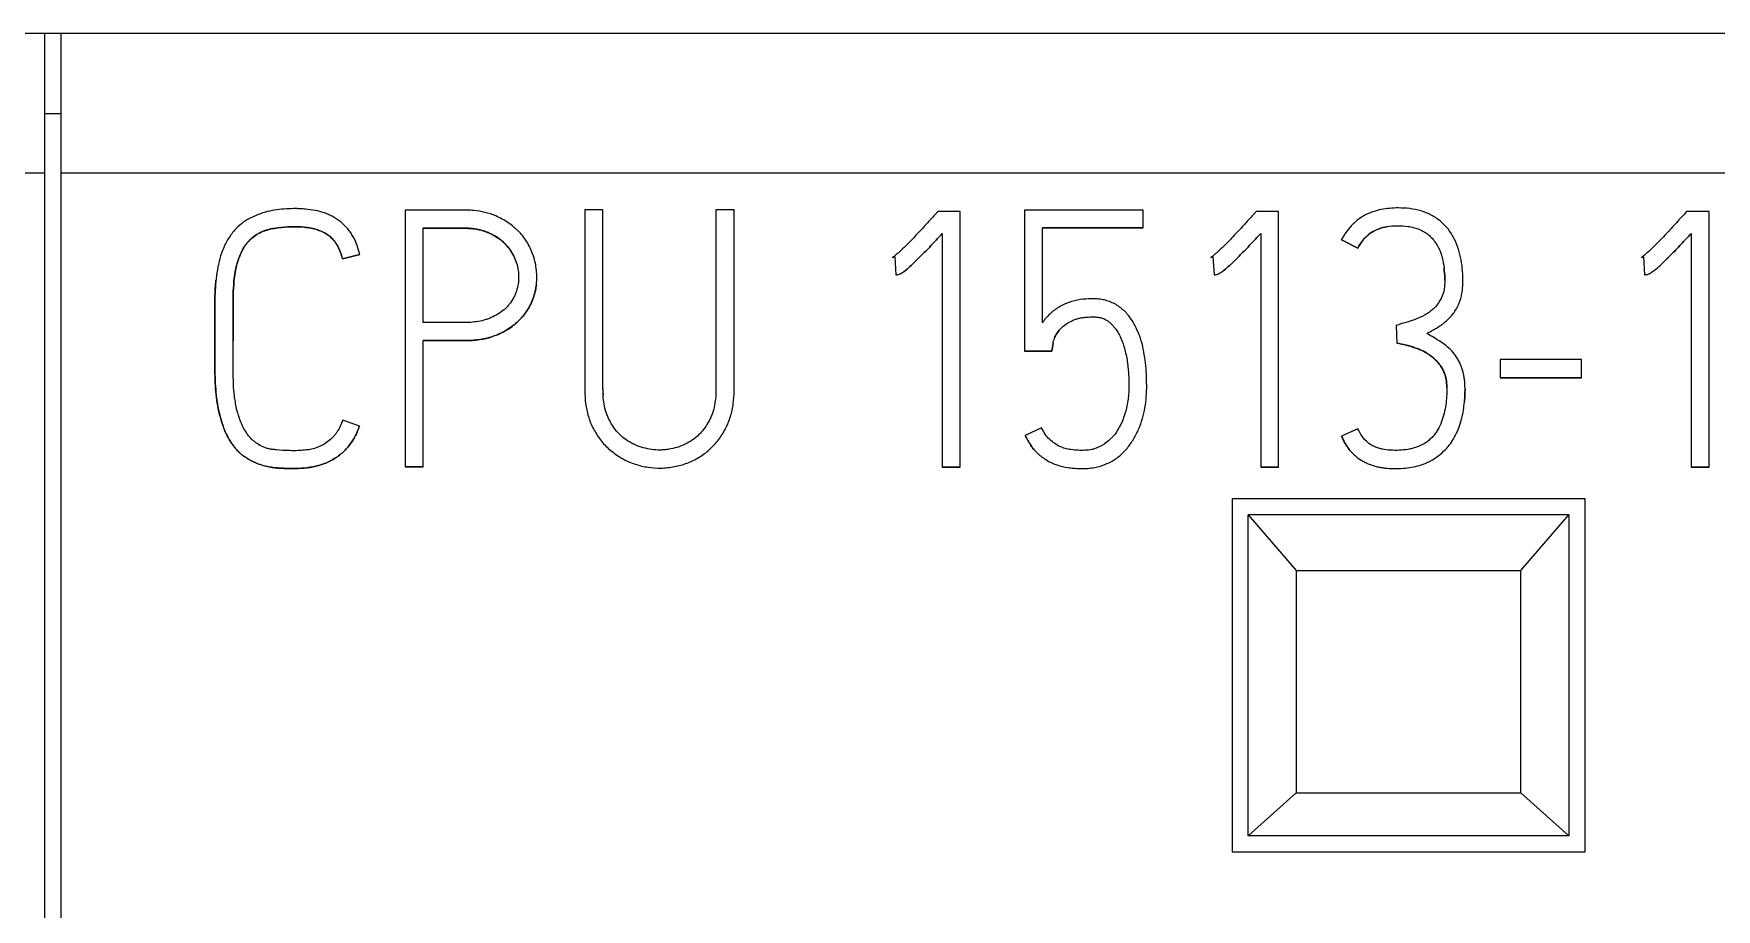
# Model space of a CAD drawing. Header units: millimetres. Extents: x 42151 to 59780, y 37376 to 44547.
# Drawn here: x 47896.26 to 47906.75, y 43312.79 to 43318.25 of the extents above; entities that cross this region are included whole.
import ezdxf

# ---------------------------------------------------------------- set-up
doc = ezdxf.new("R2010")
doc.units = ezdxf.units.MM
doc.set_wipeout_variables(frame=1)
doc.layers.add('000-PI-Oprema', color=30, linetype='Continuous', lineweight=5)
doc.layers.add('SI-ORMAR-Oprema', color=30, linetype='Continuous', lineweight=5)
doc.layers.add('004-PI-DIN Šina', color=3, linetype='Continuous')

# ---------------------------------------------------------------- blocks, each defined once
blk = doc.blocks.new('6ES7513-1AM03-0AB0')
blk.add_wipeout([(-17.4, 66.85), (17.4, 66.85), (17.4, -80.15), (-17.4, -80.15)]).dxf.layer = 'SI-ORMAR-Oprema'
at = {"layer": 'SI-ORMAR-Oprema', "linetype": 'Continuous'}
for p, q in [((-12.5, 66.85), (-17.4, 66.85)), ((-12.5, 65.981), (-12.5, 66.85)), ((-12.4, 66.85), (-12.5, 66.85)), ((-12.4, 66.85), (-12.4, 65.981)), ((12.4, 66.85), (-12.4, 66.85)), ((-12.4, 66.35), (-12.5, 66.35)), ((-12.5, 65.981), (-17.4, 65.981)), ((-12.5, 56.125), (-12.5, 65.981)), ((-12.4, 65.981), (-12.4, 56.85)), ((12.4, 65.981), (-12.4, 65.981)), ((-10.255, 65.75), (-10.255, 64.15)), ((-9.021, 65.752), (-9.134, 65.752)), ((-9.134, 65.752), (-9.134, 65.752)), ((-9.021, 65.752), (-9.021, 65.752)), ((-8.204, 65.752), (-8.317, 65.752)), ((-8.204, 64.625), (-8.204, 65.752)), ((-6.935, 65.741), (-6.95, 65.723)), ((-6.795, 65.741), (-6.935, 65.741)), ((-6.795, 64.148), (-6.795, 65.741)), ((-6.393, 65.75), (-6.393, 64.871)), ((-5.654, 65.75), (-6.393, 65.75)), ((-5.654, 65.639), (-5.654, 65.75)), ((-4.95, 65.741), (-4.966, 65.723)), ((-4.811, 65.741), (-4.95, 65.741)), ((-4.811, 64.148), (-4.811, 65.741)), ((-2.267, 65.741), (-2.283, 65.723)), ((-2.127, 65.741), (-2.267, 65.741)), ((-2.127, 64.148), (-2.127, 65.741)), ((-10.141, 65.049), (-10.141, 65.637)), ((-6.906, 65.604), (-6.906, 64.148)), ((-6.282, 65.048), (-6.282, 65.639)), ((-5.654, 65.639), (-6.282, 65.639)), ((-6.282, 65.639), (-5.654, 65.639)), ((-4.921, 65.604), (-4.921, 64.148)), ((-4.316, 65.513), (-4.418, 65.564)), ((-4.418, 65.564), (-4.316, 65.513)), ((-4.418, 65.564), (-4.418, 65.564)), ((-4.132, 65.647), (-4.132, 65.647)), ((-2.238, 65.604), (-2.238, 64.148)), ((-10.537, 65.472), (-10.645, 65.446)), ((-10.645, 65.446), (-10.537, 65.472)), ((-10.537, 65.472), (-10.537, 65.472)), ((-7.203, 65.459), (-7.216, 65.455)), ((-7.216, 65.455), (-7.203, 65.459)), ((-7.216, 65.455), (-7.216, 65.455)), ((-7.203, 65.459), (-7.196, 65.346)), ((-7.203, 65.459), (-7.203, 65.459)), ((-5.219, 65.459), (-5.232, 65.455)), ((-5.232, 65.455), (-5.219, 65.459)), ((-5.232, 65.455), (-5.232, 65.455)), ((-5.219, 65.459), (-5.212, 65.346)), ((-5.219, 65.459), (-5.219, 65.459)), ((-4.316, 65.513), (-4.316, 65.513)), ((-2.535, 65.459), (-2.549, 65.455)), ((-2.549, 65.455), (-2.535, 65.459)), ((-2.549, 65.455), (-2.549, 65.455)), ((-2.535, 65.459), (-2.529, 65.346)), ((-2.535, 65.459), (-2.535, 65.459)), ((-10.645, 65.446), (-10.645, 65.446)), ((-7.173, 65.35), (-7.173, 65.35)), ((-5.189, 65.35), (-5.189, 65.35)), ((-2.506, 65.35), (-2.506, 65.35)), ((-9.433, 65.333), (-9.433, 65.333)), ((-3.661, 65.312), (-3.661, 65.312)), ((-4.078, 65.031), (-4.072, 64.92)), ((-10.141, 64.15), (-10.141, 64.936)), ((-9.134, 64.974), (-9.134, 64.974)), ((-6.207, 64.952), (-6.207, 64.952)), ((-6.171, 65.008), (-6.171, 65.008)), ((-6.224, 64.871), (-6.393, 64.871)), ((-6.393, 64.871), (-6.224, 64.871)), ((-6.216, 64.92), (-6.224, 64.871)), ((-6.224, 64.871), (-6.216, 64.92)), ((-6.224, 64.871), (-6.224, 64.871)), ((-6.216, 64.92), (-6.216, 64.92)), ((-3.428, 64.818), (-3.428, 64.705)), ((-2.922, 64.818), (-3.428, 64.818)), ((-2.922, 64.705), (-2.922, 64.818)), ((-5.632, 64.656), (-5.632, 64.656)), ((-3.648, 64.634), (-3.648, 64.634)), ((-2.922, 64.705), (-3.428, 64.705)), ((-3.428, 64.705), (-2.922, 64.705)), ((-10.539, 64.403), (-10.643, 64.441)), ((-10.539, 64.403), (-10.539, 64.403)), ((-6.287, 64.392), (-6.389, 64.345)), ((-6.389, 64.345), (-6.389, 64.345)), ((-4.316, 64.387), (-4.418, 64.341)), ((-4.418, 64.341), (-4.418, 64.341)), ((-10.141, 64.15), (-10.255, 64.15)), ((-10.255, 64.15), (-10.141, 64.15)), ((-6.795, 64.148), (-6.906, 64.148)), ((-6.906, 64.148), (-6.795, 64.148)), ((-4.811, 64.148), (-4.921, 64.148)), ((-4.921, 64.148), (-4.811, 64.148)), ((-2.127, 64.148), (-2.238, 64.148)), ((-2.238, 64.148), (-2.127, 64.148)), ((-5.1, 63.95), (-5.1, 61.75)), ((-2.9, 63.95), (-5.1, 63.95)), ((-2.9, 61.75), (-2.9, 63.95)), ((-3, 63.85), (-5, 63.85)), ((-5, 63.85), (-4.7, 63.503)), ((-5, 61.85), (-5, 63.85)), ((-3.3, 63.503), (-3, 63.85)), ((-3, 63.85), (-3, 61.85)), ((-4.7, 63.503), (-3.3, 63.503)), ((-4.7, 63.503), (-4.7, 62.118)), ((-3.3, 62.118), (-3.3, 63.503)), ((-4.7, 62.118), (-5, 61.85)), ((-4.7, 62.118), (-3.3, 62.118)), ((-3, 61.85), (-3.3, 62.118)), ((-3, 61.85), (-5, 61.85)), ((-5.1, 61.75), (-2.9, 61.75))]:
    blk.add_line(p, q, dxfattribs=at)
for points, knots in [([(-4.063, 65.763), (-4.099, 65.763), (-4.135, 65.76), (-4.187, 65.75), (-4.205, 65.745), (-4.239, 65.733), (-4.256, 65.726), (-4.287, 65.709), (-4.302, 65.7), (-4.324, 65.683), (-4.331, 65.677), (-4.344, 65.665), (-4.351, 65.659), (-4.369, 65.639), (-4.38, 65.625), (-4.396, 65.603), (-4.4, 65.595), (-4.41, 65.58), (-4.414, 65.572), (-4.418, 65.564)], [0, 0, 0, 0, 0.25, 0.25, 0.375, 0.375, 0.5, 0.5, 0.625, 0.625, 0.6875, 0.6875, 0.75, 0.75, 0.875, 0.875, 0.9375, 0.9375, 1, 1, 1, 1]), ([(-3.887, 64.98), (-3.867, 64.99), (-3.846, 65.002), (-3.807, 65.026), (-3.787, 65.039), (-3.761, 65.062), (-3.752, 65.07), (-3.736, 65.087), (-3.721, 65.105), (-3.708, 65.124), (-3.696, 65.144), (-3.691, 65.155), (-3.677, 65.187), (-3.671, 65.209), (-3.665, 65.243), (-3.664, 65.255), (-3.662, 65.278), (-3.661, 65.29), (-3.661, 65.324), (-3.662, 65.347), (-3.665, 65.393), (-3.668, 65.416), (-3.676, 65.462), (-3.682, 65.485), (-3.696, 65.529), (-3.704, 65.55), (-3.726, 65.592), (-3.738, 65.612), (-3.759, 65.639), (-3.767, 65.648), (-3.783, 65.664), (-3.792, 65.673), (-3.819, 65.695), (-3.838, 65.708), (-3.869, 65.724), (-3.88, 65.729), (-3.901, 65.738), (-3.912, 65.742), (-3.946, 65.751), (-3.969, 65.756), (-4.016, 65.762), (-4.039, 65.763), (-4.063, 65.763)], [0, 0, 0, 0, 0.0625, 0.0625, 0.125, 0.125, 0.15625, 0.15625, 0.1875, 0.21875, 0.21875, 0.25, 0.25, 0.3125, 0.3125, 0.34375, 0.34375, 0.375, 0.375, 0.4375, 0.4375, 0.5, 0.5, 0.5625, 0.5625, 0.625, 0.625, 0.6875, 0.6875, 0.71875, 0.71875, 0.75, 0.75, 0.8125, 0.8125, 0.84375, 0.84375, 0.875, 0.875, 0.9375, 0.9375, 1, 1, 1, 1]), ([(-10.537, 65.472), (-10.546, 65.511), (-10.558, 65.549), (-10.583, 65.592), (-10.588, 65.601), (-10.599, 65.617), (-10.605, 65.625), (-10.624, 65.648), (-10.638, 65.662), (-10.669, 65.687), (-10.686, 65.698), (-10.712, 65.713), (-10.721, 65.717), (-10.739, 65.725), (-10.749, 65.729), (-10.796, 65.745), (-10.835, 65.752), (-10.885, 65.757), (-10.895, 65.757), (-10.915, 65.758), (-10.925, 65.759), (-10.955, 65.759), (-10.975, 65.758), (-11.034, 65.755), (-11.073, 65.75), (-11.121, 65.738), (-11.131, 65.735), (-11.15, 65.729), (-11.16, 65.726), (-11.188, 65.715), (-11.206, 65.707), (-11.232, 65.693), (-11.241, 65.688), (-11.258, 65.677), (-11.266, 65.671), (-11.29, 65.652), (-11.304, 65.638), (-11.318, 65.624)], [0, 0, 0, 0, 0.125, 0.125, 0.15625, 0.15625, 0.1875, 0.1875, 0.25, 0.25, 0.3125, 0.3125, 0.34375, 0.34375, 0.375, 0.375, 0.5, 0.5, 0.53125, 0.53125, 0.5625, 0.5625, 0.625, 0.625, 0.75, 0.75, 0.78125, 0.78125, 0.8125, 0.8125, 0.875, 0.875, 0.90625, 0.90625, 0.9375, 0.9375, 1, 1, 1, 1]), ([(-9.69, 65.713), (-9.734, 65.732), (-9.779, 65.742), (-9.838, 65.748), (-9.85, 65.749), (-9.868, 65.75), (-9.874, 65.75), (-9.886, 65.75), (-9.892, 65.75), (-9.921, 65.75), (-10.04, 65.75), (-10.159, 65.75), (-10.255, 65.75)], [0, 0, 0, 0, 0.25, 0.25, 0.3125, 0.3125, 0.34375, 0.34375, 0.375, 0.375, 0.5, 1, 1, 1, 1]), ([(-10.141, 64.936), (-10.083, 64.936), (-10.01, 64.936), (-9.93, 64.936), (-9.908, 64.936), (-9.893, 64.936), (-9.886, 64.936), (-9.85, 64.936), (-9.821, 64.938), (-9.777, 64.945), (-9.763, 64.947), (-9.741, 64.952), (-9.734, 64.954), (-9.72, 64.958), (-9.712, 64.961), (-9.677, 64.973), (-9.65, 64.985), (-9.612, 65.008), (-9.599, 65.016), (-9.575, 65.034), (-9.564, 65.043), (-9.532, 65.074), (-9.512, 65.096), (-9.487, 65.134), (-9.48, 65.146), (-9.467, 65.173), (-9.461, 65.186), (-9.451, 65.214), (-9.447, 65.228), (-9.44, 65.257), (-9.438, 65.272), (-9.434, 65.301), (-9.434, 65.316), (-9.433, 65.346), (-9.434, 65.36), (-9.439, 65.405), (-9.445, 65.434), (-9.459, 65.476), (-9.464, 65.49), (-9.476, 65.517), (-9.483, 65.53), (-9.505, 65.568), (-9.523, 65.592), (-9.549, 65.619), (-9.554, 65.624), (-9.565, 65.634), (-9.581, 65.649), (-9.611, 65.671), (-9.636, 65.687), (-9.662, 65.701), (-9.676, 65.707), (-9.69, 65.713)], [0, 0, 0, 0, 0.125, 0.15625, 0.171875, 0.171875, 0.1875, 0.1875, 0.25, 0.25, 0.28125, 0.28125, 0.296875, 0.296875, 0.3125, 0.3125, 0.375, 0.375, 0.40625, 0.40625, 0.4375, 0.4375, 0.5, 0.5, 0.53125, 0.53125, 0.5625, 0.5625, 0.59375, 0.59375, 0.625, 0.625, 0.65625, 0.65625, 0.6875, 0.6875, 0.75, 0.75, 0.78125, 0.78125, 0.8125, 0.8125, 0.875, 0.875, 0.890625, 0.890625, 0.90625, 0.9375, 0.96875, 0.96875, 1, 1, 1, 1]), ([(-9.134, 65.752), (-9.134, 65.534), (-9.134, 65.206), (-9.134, 64.851), (-9.134, 64.7), (-9.134, 64.659), (-9.134, 64.632), (-9.134, 64.618), (-9.133, 64.577), (-9.131, 64.55), (-9.124, 64.51), (-9.121, 64.497), (-9.114, 64.47), (-9.11, 64.457), (-9.101, 64.431), (-9.096, 64.418), (-9.084, 64.393), (-9.071, 64.369), (-9.057, 64.346), (-9.041, 64.323), (-9.033, 64.312), (-9.015, 64.291), (-9.005, 64.281), (-8.986, 64.262), (-8.975, 64.253), (-8.954, 64.236), (-8.943, 64.228), (-8.92, 64.213), (-8.908, 64.205), (-8.872, 64.186), (-8.847, 64.175), (-8.807, 64.162), (-8.794, 64.158), (-8.767, 64.151), (-8.754, 64.149), (-8.713, 64.143), (-8.686, 64.141), (-8.644, 64.142), (-8.63, 64.143), (-8.603, 64.146), (-8.589, 64.148), (-8.549, 64.156), (-8.522, 64.163), (-8.483, 64.178), (-8.471, 64.183), (-8.446, 64.195), (-8.41, 64.215), (-8.377, 64.239), (-8.346, 64.267), (-8.337, 64.277), (-8.318, 64.297), (-8.301, 64.318), (-8.285, 64.34), (-8.271, 64.363), (-8.264, 64.375), (-8.251, 64.4), (-8.245, 64.412), (-8.235, 64.437), (-8.226, 64.463), (-8.219, 64.489), (-8.213, 64.516), (-8.211, 64.529), (-8.206, 64.57), (-8.204, 64.597), (-8.204, 64.625)], [0, 0, 0, 0, 0.25, 0.375, 0.40625, 0.421875, 0.421875, 0.4375, 0.4375, 0.46875, 0.46875, 0.484375, 0.484375, 0.5, 0.5, 0.515625, 0.515625, 0.53125, 0.546875, 0.546875, 0.5625, 0.5625, 0.578125, 0.578125, 0.59375, 0.59375, 0.609375, 0.609375, 0.625, 0.625, 0.65625, 0.65625, 0.671875, 0.671875, 0.6875, 0.6875, 0.71875, 0.71875, 0.734375, 0.734375, 0.75, 0.75, 0.78125, 0.78125, 0.796875, 0.796875, 0.8125, 0.84375, 0.84375, 0.859375, 0.859375, 0.875, 0.890625, 0.890625, 0.90625, 0.90625, 0.921875, 0.921875, 0.9375, 0.953125, 0.953125, 0.96875, 0.96875, 1, 1, 1, 1]), ([(-8.317, 65.752), (-8.317, 65.47), (-8.317, 65.116), (-8.317, 64.745), (-8.317, 64.657), (-8.317, 64.631), (-8.317, 64.622), (-8.317, 64.604), (-8.318, 64.595), (-8.321, 64.551), (-8.327, 64.517), (-8.342, 64.475), (-8.345, 64.467), (-8.352, 64.451), (-8.364, 64.427), (-8.378, 64.405), (-8.393, 64.383), (-8.399, 64.376), (-8.41, 64.363), (-8.416, 64.356), (-8.436, 64.338), (-8.449, 64.327), (-8.478, 64.307), (-8.493, 64.298), (-8.526, 64.282), (-8.542, 64.276), (-8.576, 64.266), (-8.594, 64.262), (-8.62, 64.257), (-8.629, 64.256), (-8.647, 64.255), (-8.656, 64.254), (-8.682, 64.254), (-8.7, 64.255), (-8.735, 64.26), (-8.753, 64.264), (-8.787, 64.273), (-8.804, 64.279), (-8.828, 64.29), (-8.836, 64.294), (-8.852, 64.302), (-8.86, 64.307), (-8.882, 64.321), (-8.896, 64.332), (-8.922, 64.356), (-8.934, 64.369), (-8.956, 64.397), (-8.966, 64.412), (-8.978, 64.436), (-8.982, 64.443), (-8.99, 64.459), (-8.993, 64.468), (-9.003, 64.493), (-9.008, 64.51), (-9.015, 64.544), (-9.018, 64.562), (-9.02, 64.588), (-9.02, 64.597), (-9.021, 64.615), (-9.021, 64.624), (-9.021, 64.65), (-9.021, 64.739), (-9.021, 65.113), (-9.021, 65.468), (-9.021, 65.752)], [0, 0, 0, 0, 0.25, 0.3125, 0.328125, 0.328125, 0.335937, 0.335937, 0.34375, 0.34375, 0.375, 0.375, 0.382812, 0.382812, 0.390625, 0.40625, 0.40625, 0.414062, 0.414062, 0.421875, 0.421875, 0.4375, 0.4375, 0.453125, 0.453125, 0.46875, 0.46875, 0.484375, 0.484375, 0.492187, 0.492187, 0.5, 0.5, 0.515625, 0.515625, 0.53125, 0.53125, 0.546875, 0.546875, 0.554687, 0.554687, 0.5625, 0.5625, 0.578125, 0.578125, 0.59375, 0.59375, 0.609375, 0.609375, 0.617187, 0.617187, 0.625, 0.625, 0.640625, 0.640625, 0.65625, 0.65625, 0.664062, 0.664062, 0.671875, 0.671875, 0.6875, 0.75, 1, 1, 1, 1]), ([(-6.95, 65.723), (-6.971, 65.7), (-6.993, 65.677), (-7.035, 65.63), (-7.057, 65.607), (-7.1, 65.561), (-7.122, 65.538), (-7.156, 65.506), (-7.168, 65.495), (-7.185, 65.479), (-7.191, 65.474), (-7.201, 65.467), (-7.204, 65.464), (-7.21, 65.459), (-7.213, 65.457), (-7.216, 65.455)], [0, 0, 0, 0, 0.25, 0.25, 0.5, 0.5, 0.75, 0.75, 0.875, 0.875, 0.9375, 0.9375, 0.96875, 0.96875, 1, 1, 1, 1]), ([(-4.966, 65.723), (-4.987, 65.7), (-5.008, 65.677), (-5.051, 65.63), (-5.073, 65.607), (-5.116, 65.561), (-5.138, 65.538), (-5.172, 65.506), (-5.183, 65.495), (-5.201, 65.479), (-5.207, 65.474), (-5.216, 65.467), (-5.219, 65.464), (-5.226, 65.459), (-5.229, 65.457), (-5.232, 65.455)], [0, 0, 0, 0, 0.25, 0.25, 0.5, 0.5, 0.75, 0.75, 0.875, 0.875, 0.9375, 0.9375, 0.96875, 0.96875, 1, 1, 1, 1]), ([(-2.283, 65.723), (-2.304, 65.7), (-2.325, 65.677), (-2.368, 65.63), (-2.389, 65.607), (-2.433, 65.561), (-2.454, 65.538), (-2.488, 65.506), (-2.5, 65.495), (-2.518, 65.479), (-2.524, 65.474), (-2.533, 65.467), (-2.536, 65.464), (-2.542, 65.459), (-2.545, 65.457), (-2.549, 65.455)], [0, 0, 0, 0, 0.25, 0.25, 0.5, 0.5, 0.75, 0.75, 0.875, 0.875, 0.9375, 0.9375, 0.96875, 0.96875, 1, 1, 1, 1]), ([(-11.318, 65.624), (-11.334, 65.605), (-11.348, 65.585), (-11.367, 65.554), (-11.372, 65.543), (-11.383, 65.522), (-11.388, 65.51), (-11.401, 65.476), (-11.408, 65.453), (-11.419, 65.406), (-11.424, 65.383), (-11.431, 65.335), (-11.434, 65.311), (-11.438, 65.262), (-11.439, 65.238), (-11.44, 65.202), (-11.44, 65.19), (-11.44, 65.165), (-11.44, 65.129), (-11.44, 64.996), (-11.44, 64.875), (-11.44, 64.766), (-11.44, 64.753), (-11.44, 64.729), (-11.439, 64.717), (-11.438, 64.681), (-11.437, 64.657), (-11.433, 64.609), (-11.431, 64.585), (-11.425, 64.549), (-11.424, 64.537), (-11.419, 64.513), (-11.417, 64.501), (-11.408, 64.466), (-11.402, 64.442), (-11.387, 64.396), (-11.378, 64.374), (-11.363, 64.341), (-11.357, 64.33), (-11.344, 64.309), (-11.338, 64.299), (-11.324, 64.279), (-11.316, 64.269), (-11.304, 64.255), (-11.3, 64.251), (-11.292, 64.242), (-11.287, 64.238), (-11.278, 64.23), (-11.273, 64.226), (-11.264, 64.218), (-11.259, 64.215), (-11.243, 64.205), (-11.223, 64.192), (-11.201, 64.181), (-11.179, 64.171), (-11.167, 64.167), (-11.132, 64.155), (-11.108, 64.15), (-11.072, 64.144), (-11.06, 64.143), (-11.035, 64.141), (-11.011, 64.14), (-10.987, 64.139), (-10.962, 64.139), (-10.95, 64.139), (-10.914, 64.139), (-10.89, 64.141), (-10.853, 64.145), (-10.841, 64.147), (-10.817, 64.152), (-10.805, 64.155), (-10.769, 64.165), (-10.746, 64.173), (-10.713, 64.19), (-10.703, 64.196), (-10.681, 64.209), (-10.671, 64.216), (-10.642, 64.239), (-10.625, 64.256), (-10.602, 64.284), (-10.594, 64.294), (-10.581, 64.315), (-10.574, 64.325), (-10.557, 64.357), (-10.547, 64.38), (-10.539, 64.403)], [0, 0, 0, 0, 0.03125, 0.03125, 0.046875, 0.046875, 0.0625, 0.0625, 0.09375, 0.09375, 0.125, 0.125, 0.15625, 0.15625, 0.1875, 0.1875, 0.203125, 0.203125, 0.21875, 0.25, 0.375, 0.375, 0.390625, 0.390625, 0.40625, 0.40625, 0.4375, 0.4375, 0.46875, 0.46875, 0.484375, 0.484375, 0.5, 0.5, 0.53125, 0.53125, 0.5625, 0.5625, 0.578125, 0.578125, 0.59375, 0.59375, 0.609375, 0.609375, 0.617187, 0.617187, 0.625, 0.625, 0.632812, 0.632812, 0.640625, 0.640625, 0.65625, 0.671875, 0.671875, 0.6875, 0.6875, 0.71875, 0.71875, 0.734375, 0.734375, 0.75, 0.765625, 0.765625, 0.78125, 0.78125, 0.8125, 0.8125, 0.828125, 0.828125, 0.84375, 0.84375, 0.875, 0.875, 0.890625, 0.890625, 0.90625, 0.90625, 0.9375, 0.9375, 0.953125, 0.953125, 0.96875, 0.96875, 1, 1, 1, 1]), ([(-10.643, 64.441), (-10.648, 64.428), (-10.653, 64.415), (-10.664, 64.39), (-10.671, 64.378), (-10.682, 64.361), (-10.686, 64.356), (-10.695, 64.345), (-10.7, 64.34), (-10.714, 64.325), (-10.725, 64.315), (-10.746, 64.299), (-10.758, 64.291), (-10.776, 64.281), (-10.783, 64.278), (-10.795, 64.273), (-10.815, 64.265), (-10.835, 64.26), (-10.856, 64.256), (-10.863, 64.255), (-10.877, 64.254), (-10.898, 64.252), (-10.919, 64.25), (-10.946, 64.25), (-10.96, 64.25), (-11.002, 64.251), (-11.03, 64.253), (-11.065, 64.256), (-11.072, 64.257), (-11.086, 64.258), (-11.093, 64.259), (-11.106, 64.262), (-11.113, 64.264), (-11.126, 64.268), (-11.133, 64.271), (-11.152, 64.279), (-11.165, 64.286), (-11.182, 64.298), (-11.188, 64.302), (-11.198, 64.311), (-11.204, 64.315), (-11.219, 64.33), (-11.228, 64.34), (-11.244, 64.363), (-11.252, 64.375), (-11.272, 64.411), (-11.282, 64.437), (-11.295, 64.476), (-11.299, 64.489), (-11.306, 64.516), (-11.308, 64.53), (-11.316, 64.571), (-11.319, 64.598), (-11.324, 64.653), (-11.325, 64.68), (-11.326, 64.722), (-11.327, 64.735), (-11.327, 64.763), (-11.327, 64.776), (-11.327, 64.845), (-11.327, 64.955), (-11.327, 65.079), (-11.327, 65.147), (-11.327, 65.175), (-11.327, 65.188), (-11.326, 65.23), (-11.325, 65.257), (-11.321, 65.312), (-11.318, 65.339), (-11.311, 65.379), (-11.308, 65.393), (-11.301, 65.419), (-11.297, 65.432), (-11.288, 65.458), (-11.283, 65.471), (-11.271, 65.496), (-11.265, 65.508), (-11.254, 65.526), (-11.25, 65.531), (-11.241, 65.542), (-11.237, 65.548), (-11.223, 65.563), (-11.213, 65.573), (-11.191, 65.59), (-11.18, 65.597), (-11.155, 65.611), (-11.143, 65.617), (-11.123, 65.623), (-11.116, 65.625), (-11.103, 65.629), (-11.096, 65.631), (-11.076, 65.635), (-11.062, 65.637), (-11.021, 65.643), (-10.993, 65.645), (-10.938, 65.646), (-10.91, 65.646), (-10.869, 65.642), (-10.855, 65.64), (-10.827, 65.635), (-10.814, 65.631), (-10.794, 65.625), (-10.787, 65.622), (-10.775, 65.617), (-10.768, 65.614), (-10.749, 65.605), (-10.738, 65.597), (-10.716, 65.58), (-10.706, 65.57), (-10.689, 65.548), (-10.681, 65.536), (-10.668, 65.512), (-10.662, 65.499), (-10.652, 65.473), (-10.649, 65.46), (-10.645, 65.446)], [0, 0, 0, 0, 0.015625, 0.015625, 0.03125, 0.03125, 0.039063, 0.039063, 0.046875, 0.046875, 0.0625, 0.0625, 0.078125, 0.078125, 0.085938, 0.085938, 0.09375, 0.109375, 0.109375, 0.117188, 0.117188, 0.125, 0.140625, 0.140625, 0.15625, 0.15625, 0.1875, 0.1875, 0.195312, 0.195312, 0.203125, 0.203125, 0.210937, 0.210937, 0.21875, 0.21875, 0.234375, 0.234375, 0.242187, 0.242187, 0.25, 0.25, 0.265625, 0.265625, 0.28125, 0.28125, 0.3125, 0.3125, 0.328125, 0.328125, 0.34375, 0.34375, 0.375, 0.375, 0.40625, 0.40625, 0.421875, 0.421875, 0.4375, 0.4375, 0.5, 0.5625, 0.578125, 0.578125, 0.59375, 0.59375, 0.625, 0.625, 0.65625, 0.65625, 0.671875, 0.671875, 0.6875, 0.6875, 0.703125, 0.703125, 0.71875, 0.71875, 0.726563, 0.726563, 0.734375, 0.734375, 0.75, 0.75, 0.765625, 0.765625, 0.78125, 0.78125, 0.789063, 0.789063, 0.796875, 0.796875, 0.8125, 0.8125, 0.84375, 0.84375, 0.875, 0.875, 0.890625, 0.890625, 0.90625, 0.90625, 0.914063, 0.914063, 0.921875, 0.921875, 0.9375, 0.9375, 0.953125, 0.953125, 0.96875, 0.96875, 0.984375, 0.984375, 1, 1, 1, 1]), ([(-10.645, 65.446), (-10.652, 65.473), (-10.661, 65.499), (-10.677, 65.529), (-10.68, 65.535), (-10.688, 65.547), (-10.692, 65.552), (-10.705, 65.569), (-10.715, 65.579), (-10.731, 65.592), (-10.737, 65.596), (-10.748, 65.604), (-10.754, 65.607), (-10.773, 65.617), (-10.786, 65.622), (-10.812, 65.631), (-10.826, 65.634), (-10.853, 65.64), (-10.867, 65.641), (-10.908, 65.646), (-10.936, 65.646), (-10.992, 65.645), (-11.02, 65.643), (-11.061, 65.637), (-11.075, 65.635), (-11.095, 65.631), (-11.102, 65.629), (-11.115, 65.626), (-11.122, 65.624), (-11.142, 65.617), (-11.154, 65.611), (-11.179, 65.598), (-11.191, 65.59), (-11.212, 65.573), (-11.222, 65.564), (-11.236, 65.548), (-11.241, 65.543), (-11.249, 65.532), (-11.253, 65.526), (-11.264, 65.509), (-11.271, 65.497), (-11.283, 65.471), (-11.288, 65.458), (-11.297, 65.432), (-11.301, 65.419), (-11.308, 65.393), (-11.311, 65.379), (-11.318, 65.338), (-11.321, 65.311), (-11.325, 65.256), (-11.326, 65.228), (-11.327, 65.187), (-11.327, 65.173), (-11.327, 65.146), (-11.327, 65.077), (-11.327, 65.002), (-11.327, 64.941), (-11.327, 64.934)], [0, 0, 0, 0, 0.061612, 0.061612, 0.077015, 0.077015, 0.092419, 0.092419, 0.123225, 0.123225, 0.138628, 0.138628, 0.154031, 0.154031, 0.184837, 0.184837, 0.215643, 0.215643, 0.24645, 0.24645, 0.308062, 0.308062, 0.369674, 0.369674, 0.400481, 0.400481, 0.415884, 0.415884, 0.431287, 0.431287, 0.462093, 0.462093, 0.492899, 0.492899, 0.523705, 0.523705, 0.539108, 0.539108, 0.554512, 0.554512, 0.585318, 0.585318, 0.616124, 0.616124, 0.64693, 0.64693, 0.677736, 0.677736, 0.739349, 0.739349, 0.800961, 0.800961, 0.831767, 0.831767, 0.862574, 0.985798, 1, 1, 1, 1]), ([(-10.141, 65.637), (-10.078, 65.637), (-9.999, 65.637), (-9.919, 65.637), (-9.896, 65.637), (-9.888, 65.637), (-9.872, 65.637), (-9.864, 65.636), (-9.84, 65.635), (-9.825, 65.633), (-9.801, 65.629), (-9.794, 65.628), (-9.778, 65.624), (-9.77, 65.622), (-9.748, 65.614), (-9.733, 65.608), (-9.705, 65.594), (-9.691, 65.586), (-9.671, 65.573), (-9.664, 65.568), (-9.652, 65.559), (-9.646, 65.554), (-9.629, 65.538), (-9.618, 65.526), (-9.599, 65.501), (-9.59, 65.488), (-9.575, 65.46), (-9.569, 65.446), (-9.558, 65.416), (-9.554, 65.401), (-9.549, 65.37), (-9.547, 65.354), (-9.547, 65.331), (-9.547, 65.323), (-9.548, 65.307), (-9.548, 65.299), (-9.552, 65.276), (-9.556, 65.26), (-9.563, 65.238), (-9.565, 65.231), (-9.572, 65.216), (-9.575, 65.209), (-9.586, 65.188), (-9.6, 65.169), (-9.615, 65.151), (-9.626, 65.14), (-9.632, 65.134), (-9.65, 65.119), (-9.663, 65.11), (-9.69, 65.093), (-9.704, 65.086), (-9.726, 65.076), (-9.733, 65.073), (-9.748, 65.068), (-9.756, 65.066), (-9.779, 65.059), (-9.794, 65.056), (-9.826, 65.052), (-9.842, 65.05), (-9.865, 65.049), (-9.873, 65.049), (-9.889, 65.049), (-9.897, 65.049), (-9.921, 65.049), (-9.999, 65.049), (-10.078, 65.049), (-10.141, 65.049)], [0, 0, 0, 0, 0.125, 0.15625, 0.15625, 0.171875, 0.171875, 0.1875, 0.1875, 0.21875, 0.21875, 0.234375, 0.234375, 0.25, 0.25, 0.28125, 0.28125, 0.3125, 0.3125, 0.328125, 0.328125, 0.34375, 0.34375, 0.375, 0.375, 0.40625, 0.40625, 0.4375, 0.4375, 0.46875, 0.46875, 0.5, 0.5, 0.515625, 0.515625, 0.53125, 0.53125, 0.5625, 0.5625, 0.578125, 0.578125, 0.59375, 0.59375, 0.625, 0.640625, 0.640625, 0.65625, 0.65625, 0.6875, 0.6875, 0.71875, 0.71875, 0.734375, 0.734375, 0.75, 0.75, 0.78125, 0.78125, 0.8125, 0.8125, 0.828125, 0.828125, 0.84375, 0.84375, 0.875, 1, 1, 1, 1]), ([(-9.562, 65.426), (-9.562, 65.428), (-9.563, 65.431), (-9.567, 65.44), (-9.57, 65.448), (-9.576, 65.462), (-9.587, 65.483), (-9.604, 65.509), (-9.62, 65.527), (-9.63, 65.539), (-9.636, 65.544), (-9.654, 65.56), (-9.666, 65.57), (-9.692, 65.587), (-9.706, 65.595), (-9.728, 65.605), (-9.735, 65.609), (-9.75, 65.615), (-9.764, 65.62), (-9.78, 65.624), (-9.795, 65.628), (-9.803, 65.63), (-9.826, 65.634), (-9.842, 65.635), (-9.866, 65.637), (-9.874, 65.637), (-9.889, 65.637), (-9.897, 65.637), (-9.921, 65.637), (-10, 65.637), (-10.078, 65.637), (-10.141, 65.637)], [0, 0, 0, 0, 0.011195, 0.011195, 0.046509, 0.046509, 0.081824, 0.152453, 0.187767, 0.187767, 0.223082, 0.223082, 0.29371, 0.29371, 0.364339, 0.364339, 0.399654, 0.399654, 0.434968, 0.470283, 0.470283, 0.505597, 0.505597, 0.576226, 0.576226, 0.611541, 0.611541, 0.646855, 0.646855, 0.717484, 1, 1, 1, 1]), ([(-6.906, 65.604), (-6.927, 65.581), (-6.948, 65.559), (-6.99, 65.514), (-7.011, 65.492), (-7.055, 65.448), (-7.077, 65.426), (-7.111, 65.395), (-7.122, 65.385), (-7.14, 65.37), (-7.146, 65.366), (-7.156, 65.359), (-7.159, 65.357), (-7.166, 65.353), (-7.169, 65.352), (-7.173, 65.35)], [0, 0, 0, 0, 0.25, 0.25, 0.5, 0.5, 0.75, 0.75, 0.875, 0.875, 0.9375, 0.9375, 0.96875, 0.96875, 1, 1, 1, 1]), ([(-7.173, 65.35), (-7.169, 65.352), (-7.166, 65.353), (-7.159, 65.357), (-7.15, 65.363), (-7.14, 65.37), (-7.122, 65.385), (-7.111, 65.395), (-7.077, 65.426), (-7.055, 65.448), (-7.011, 65.492), (-6.99, 65.514), (-6.948, 65.559), (-6.927, 65.581), (-6.906, 65.604)], [0, 0, 0, 0, 0.03125, 0.03125, 0.0625, 0.125, 0.125, 0.25, 0.25, 0.5, 0.5, 0.75, 0.75, 1, 1, 1, 1]), ([(-4.921, 65.604), (-4.942, 65.581), (-4.963, 65.559), (-5.006, 65.514), (-5.027, 65.492), (-5.07, 65.448), (-5.092, 65.426), (-5.126, 65.395), (-5.138, 65.385), (-5.156, 65.37), (-5.162, 65.366), (-5.172, 65.359), (-5.175, 65.357), (-5.182, 65.353), (-5.185, 65.352), (-5.189, 65.35)], [0, 0, 0, 0, 0.25, 0.25, 0.5, 0.5, 0.75, 0.75, 0.875, 0.875, 0.9375, 0.9375, 0.96875, 0.96875, 1, 1, 1, 1]), ([(-5.189, 65.35), (-5.185, 65.352), (-5.182, 65.353), (-5.175, 65.357), (-5.165, 65.363), (-5.156, 65.37), (-5.138, 65.385), (-5.126, 65.395), (-5.092, 65.426), (-5.07, 65.448), (-5.027, 65.492), (-5.006, 65.514), (-4.963, 65.559), (-4.942, 65.581), (-4.921, 65.604)], [0, 0, 0, 0, 0.03125, 0.03125, 0.0625, 0.125, 0.125, 0.25, 0.25, 0.5, 0.5, 0.75, 0.75, 1, 1, 1, 1]), ([(-4.316, 65.513), (-4.307, 65.53), (-4.296, 65.547), (-4.271, 65.578), (-4.257, 65.592), (-4.233, 65.609), (-4.225, 65.614), (-4.207, 65.624), (-4.198, 65.628), (-4.171, 65.639), (-4.151, 65.644), (-4.132, 65.647)], [0, 0, 0, 0, 0.25, 0.25, 0.5, 0.5, 0.625, 0.625, 0.75, 0.75, 1, 1, 1, 1]), ([(-4.132, 65.647), (-4.151, 65.644), (-4.17, 65.639), (-4.208, 65.624), (-4.225, 65.615), (-4.249, 65.598), (-4.257, 65.591), (-4.271, 65.577), (-4.278, 65.57), (-4.296, 65.547), (-4.307, 65.53), (-4.316, 65.513)], [0, 0, 0, 0, 0.25, 0.25, 0.5, 0.5, 0.625, 0.625, 0.75, 0.75, 1, 1, 1, 1]), ([(-4.132, 65.647), (-4.11, 65.65), (-4.089, 65.652), (-4.046, 65.653), (-4.024, 65.651), (-3.992, 65.647), (-3.981, 65.645), (-3.96, 65.639), (-3.95, 65.636), (-3.93, 65.628), (-3.92, 65.624), (-3.901, 65.613), (-3.891, 65.607), (-3.874, 65.595), (-3.866, 65.587), (-3.851, 65.572), (-3.844, 65.564), (-3.825, 65.537), (-3.814, 65.519), (-3.802, 65.489), (-3.798, 65.479), (-3.792, 65.458), (-3.789, 65.448), (-3.782, 65.416), (-3.779, 65.395), (-3.775, 65.352), (-3.774, 65.331), (-3.774, 65.299), (-3.775, 65.288), (-3.777, 65.267), (-3.778, 65.256), (-3.785, 65.224), (-3.793, 65.204), (-3.815, 65.167), (-3.828, 65.15), (-3.852, 65.128), (-3.86, 65.121), (-3.878, 65.108), (-3.887, 65.103), (-3.915, 65.086), (-3.934, 65.077), (-3.995, 65.055), (-4.037, 65.043), (-4.078, 65.031)], [0, 0, 0, 0, 0.0625, 0.0625, 0.125, 0.125, 0.15625, 0.15625, 0.1875, 0.1875, 0.21875, 0.21875, 0.25, 0.25, 0.28125, 0.28125, 0.3125, 0.3125, 0.375, 0.375, 0.40625, 0.40625, 0.4375, 0.4375, 0.5, 0.5, 0.5625, 0.5625, 0.59375, 0.59375, 0.625, 0.625, 0.6875, 0.6875, 0.75, 0.75, 0.78125, 0.78125, 0.8125, 0.8125, 0.875, 0.875, 1, 1, 1, 1]), ([(-2.506, 65.35), (-2.502, 65.352), (-2.498, 65.353), (-2.492, 65.357), (-2.482, 65.363), (-2.473, 65.37), (-2.455, 65.385), (-2.443, 65.395), (-2.409, 65.426), (-2.387, 65.448), (-2.344, 65.492), (-2.322, 65.514), (-2.28, 65.559), (-2.259, 65.581), (-2.238, 65.604)], [0, 0, 0, 0, 0.03125, 0.03125, 0.0625, 0.125, 0.125, 0.25, 0.25, 0.5, 0.5, 0.75, 0.75, 1, 1, 1, 1]), ([(-2.238, 65.604), (-2.259, 65.581), (-2.28, 65.559), (-2.322, 65.514), (-2.344, 65.492), (-2.373, 65.462), (-2.381, 65.454), (-2.389, 65.446)], [0, 0, 0, 0, 0.422543, 0.422543, 0.845085, 0.845085, 1, 1, 1, 1]), ([(-7.196, 65.346), (-7.192, 65.346), (-7.189, 65.347), (-7.181, 65.348), (-7.177, 65.349), (-7.173, 65.35)], [0, 0, 0, 0, 0.5, 0.5, 1, 1, 1, 1]), ([(-5.212, 65.346), (-5.208, 65.346), (-5.204, 65.347), (-5.197, 65.348), (-5.193, 65.349), (-5.189, 65.35)], [0, 0, 0, 0, 0.5, 0.5, 1, 1, 1, 1]), ([(-3.774, 65.313), (-3.774, 65.333), (-3.775, 65.354), (-3.778, 65.38), (-3.778, 65.386), (-3.779, 65.392)], [0, 0, 0, 0, 0.766673, 0.766673, 1, 1, 1, 1]), ([(-2.529, 65.346), (-2.525, 65.346), (-2.521, 65.347), (-2.513, 65.348), (-2.509, 65.349), (-2.506, 65.35)], [0, 0, 0, 0, 0.5, 0.5, 1, 1, 1, 1]), ([(-2.474, 65.37), (-2.477, 65.367), (-2.481, 65.364), (-2.488, 65.359), (-2.492, 65.357), (-2.498, 65.353), (-2.502, 65.352), (-2.506, 65.35)], [0, 0, 0, 0, 0.377432, 0.377432, 0.688716, 0.688716, 1, 1, 1, 1]), ([(-10.539, 64.403), (-10.547, 64.38), (-10.557, 64.357), (-10.574, 64.325), (-10.58, 64.315), (-10.594, 64.294), (-10.601, 64.284), (-10.625, 64.256), (-10.642, 64.239), (-10.671, 64.216), (-10.681, 64.209), (-10.703, 64.196), (-10.713, 64.19), (-10.746, 64.173), (-10.77, 64.165), (-10.817, 64.151), (-10.842, 64.147), (-10.89, 64.141), (-10.915, 64.139), (-10.952, 64.139), (-10.964, 64.139), (-10.989, 64.139), (-11.001, 64.14), (-11.026, 64.141), (-11.038, 64.142), (-11.063, 64.143), (-11.075, 64.145), (-11.111, 64.15), (-11.135, 64.156), (-11.182, 64.172), (-11.205, 64.182), (-11.237, 64.2), (-11.247, 64.207), (-11.262, 64.218), (-11.267, 64.221), (-11.277, 64.229), (-11.282, 64.233), (-11.304, 64.254), (-11.32, 64.272), (-11.34, 64.303), (-11.347, 64.313), (-11.359, 64.334), (-11.365, 64.345), (-11.38, 64.378), (-11.389, 64.401), (-11.4, 64.435), (-11.403, 64.447), (-11.409, 64.471), (-11.412, 64.482), (-11.426, 64.541), (-11.432, 64.589), (-11.437, 64.661), (-11.438, 64.685), (-11.439, 64.721), (-11.44, 64.733), (-11.44, 64.757), (-11.44, 64.769), (-11.44, 64.878), (-11.44, 64.999), (-11.44, 65.131), (-11.44, 65.168), (-11.44, 65.192), (-11.44, 65.204), (-11.439, 65.248), (-11.437, 65.28), (-11.434, 65.312)], [0, 0, 0, 0, 0.036589, 0.036589, 0.054884, 0.054884, 0.073178, 0.073178, 0.109767, 0.109767, 0.128062, 0.128062, 0.146357, 0.146357, 0.182946, 0.182946, 0.219535, 0.219535, 0.256124, 0.256124, 0.274419, 0.274419, 0.292713, 0.292713, 0.311008, 0.311008, 0.329302, 0.329302, 0.365892, 0.365892, 0.402481, 0.402481, 0.420775, 0.420775, 0.429923, 0.429923, 0.43907, 0.43907, 0.475659, 0.475659, 0.493954, 0.493954, 0.512248, 0.512248, 0.548837, 0.548837, 0.567132, 0.567132, 0.585427, 0.585427, 0.658605, 0.658605, 0.695194, 0.695194, 0.713489, 0.713489, 0.731783, 0.731783, 0.87814, 0.914729, 0.933024, 0.933024, 0.951318, 0.951318, 1, 1, 1, 1]), ([(-9.436, 65.284), (-9.437, 65.279), (-9.438, 65.274), (-9.44, 65.261), (-9.441, 65.254), (-9.446, 65.232), (-9.45, 65.218), (-9.46, 65.191), (-9.465, 65.177), (-9.478, 65.151), (-9.485, 65.138), (-9.509, 65.1), (-9.528, 65.078), (-9.56, 65.047), (-9.571, 65.037), (-9.595, 65.019), (-9.619, 65.002), (-9.645, 64.988), (-9.672, 64.976), (-9.685, 64.97), (-9.728, 64.955), (-9.756, 64.948), (-9.8, 64.941), (-9.814, 64.939), (-9.844, 64.937), (-9.859, 64.936), (-9.881, 64.936), (-9.889, 64.936), (-9.903, 64.936), (-9.926, 64.936), (-10.008, 64.936), (-10.082, 64.936), (-10.141, 64.936)], [0, 0, 0, 0, 0.018399, 0.018399, 0.043568, 0.043568, 0.093907, 0.093907, 0.144245, 0.144245, 0.194584, 0.194584, 0.295261, 0.295261, 0.345599, 0.345599, 0.395938, 0.446276, 0.446276, 0.496615, 0.496615, 0.597292, 0.597292, 0.64763, 0.64763, 0.697969, 0.697969, 0.723138, 0.723138, 0.748307, 0.798646, 1, 1, 1, 1]), ([(-6.389, 64.345), (-6.379, 64.324), (-6.368, 64.304), (-6.349, 64.275), (-6.342, 64.266), (-6.331, 64.253), (-6.327, 64.248), (-6.319, 64.24), (-6.315, 64.236), (-6.306, 64.228), (-6.302, 64.224), (-6.293, 64.217), (-6.279, 64.206), (-6.264, 64.196), (-6.245, 64.184), (-6.234, 64.179), (-6.218, 64.171), (-6.213, 64.169), (-6.202, 64.165), (-6.197, 64.163), (-6.169, 64.153), (-6.146, 64.148), (-6.117, 64.144), (-6.111, 64.143), (-6.1, 64.142), (-6.094, 64.142), (-6.076, 64.14), (-6.064, 64.14), (-6.041, 64.139), (-6.029, 64.139), (-6.006, 64.139), (-5.994, 64.14), (-5.971, 64.143), (-5.959, 64.145), (-5.936, 64.15), (-5.924, 64.153), (-5.891, 64.164), (-5.869, 64.174), (-5.838, 64.191), (-5.828, 64.198), (-5.809, 64.211), (-5.791, 64.226), (-5.774, 64.243), (-5.758, 64.26), (-5.751, 64.269), (-5.73, 64.297), (-5.717, 64.317), (-5.7, 64.347), (-5.695, 64.358), (-5.685, 64.379), (-5.68, 64.39), (-5.667, 64.423), (-5.66, 64.445), (-5.643, 64.512), (-5.636, 64.558), (-5.632, 64.629), (-5.632, 64.652), (-5.633, 64.698), (-5.633, 64.722), (-5.638, 64.791), (-5.644, 64.837), (-5.658, 64.906), (-5.664, 64.929), (-5.679, 64.973), (-5.688, 64.995), (-5.703, 65.027), (-5.709, 65.037), (-5.72, 65.057), (-5.727, 65.067), (-5.747, 65.096), (-5.762, 65.113), (-5.789, 65.137), (-5.798, 65.144), (-5.818, 65.158), (-5.828, 65.164), (-5.849, 65.174), (-5.86, 65.179), (-5.883, 65.186), (-5.905, 65.192), (-5.929, 65.195), (-5.947, 65.197), (-5.953, 65.197), (-5.965, 65.197), (-5.971, 65.197), (-6, 65.197), (-6.024, 65.195), (-6.058, 65.19), (-6.07, 65.187), (-6.093, 65.182), (-6.104, 65.178), (-6.127, 65.171), (-6.138, 65.166), (-6.159, 65.156), (-6.17, 65.151), (-6.19, 65.138), (-6.2, 65.132), (-6.219, 65.117), (-6.228, 65.11), (-6.253, 65.086), (-6.269, 65.068), (-6.282, 65.048)], [0, 0, 0, 0, 0.03125, 0.03125, 0.046875, 0.046875, 0.054687, 0.054687, 0.0625, 0.0625, 0.070312, 0.070312, 0.078125, 0.09375, 0.09375, 0.109375, 0.109375, 0.117187, 0.117187, 0.125, 0.125, 0.15625, 0.15625, 0.164062, 0.164062, 0.171875, 0.171875, 0.1875, 0.1875, 0.203125, 0.203125, 0.21875, 0.21875, 0.234375, 0.234375, 0.25, 0.25, 0.28125, 0.28125, 0.296875, 0.296875, 0.3125, 0.328125, 0.328125, 0.34375, 0.34375, 0.375, 0.375, 0.390625, 0.390625, 0.40625, 0.40625, 0.4375, 0.4375, 0.5, 0.5, 0.53125, 0.53125, 0.5625, 0.5625, 0.625, 0.625, 0.65625, 0.65625, 0.6875, 0.6875, 0.703125, 0.703125, 0.71875, 0.71875, 0.75, 0.75, 0.765625, 0.765625, 0.78125, 0.78125, 0.796875, 0.796875, 0.8125, 0.828125, 0.828125, 0.835937, 0.835937, 0.84375, 0.84375, 0.875, 0.875, 0.890625, 0.890625, 0.90625, 0.90625, 0.921875, 0.921875, 0.9375, 0.9375, 0.953125, 0.953125, 0.96875, 0.96875, 1, 1, 1, 1]), ([(-6.171, 65.008), (-6.161, 65.019), (-6.15, 65.028), (-6.127, 65.045), (-6.114, 65.052), (-6.097, 65.06), (-6.094, 65.062), (-6.087, 65.065), (-6.077, 65.069), (-6.067, 65.072), (-6.053, 65.076), (-6.046, 65.077), (-6.031, 65.08), (-6.024, 65.081), (-6.002, 65.083), (-5.988, 65.084), (-5.966, 65.084), (-5.958, 65.084), (-5.944, 65.083), (-5.929, 65.081), (-5.915, 65.078), (-5.901, 65.073), (-5.894, 65.07), (-5.881, 65.063), (-5.875, 65.06), (-5.864, 65.051), (-5.858, 65.046), (-5.848, 65.036), (-5.843, 65.031), (-5.834, 65.019), (-5.829, 65.014), (-5.816, 64.996), (-5.809, 64.984), (-5.795, 64.958), (-5.79, 64.945), (-5.782, 64.925), (-5.78, 64.918), (-5.775, 64.904), (-5.773, 64.897), (-5.767, 64.876), (-5.764, 64.862), (-5.758, 64.834), (-5.754, 64.813), (-5.751, 64.792), (-5.75, 64.778), (-5.749, 64.771), (-5.747, 64.749), (-5.746, 64.735), (-5.744, 64.707), (-5.744, 64.693), (-5.743, 64.664), (-5.743, 64.65), (-5.744, 64.607), (-5.747, 64.578), (-5.757, 64.521), (-5.763, 64.494), (-5.777, 64.453), (-5.782, 64.439), (-5.794, 64.413), (-5.801, 64.4), (-5.815, 64.375), (-5.823, 64.363), (-5.836, 64.346), (-5.841, 64.34), (-5.851, 64.33), (-5.866, 64.314), (-5.883, 64.301), (-5.901, 64.288), (-5.907, 64.285), (-5.92, 64.277), (-5.933, 64.271), (-5.946, 64.266), (-5.96, 64.261), (-5.967, 64.259), (-5.988, 64.255), (-6.003, 64.253), (-6.024, 64.252), (-6.031, 64.252), (-6.046, 64.252), (-6.053, 64.252), (-6.075, 64.253), (-6.089, 64.255), (-6.104, 64.257)], [0, 0, 0, 0, 0.03125, 0.03125, 0.0625, 0.0625, 0.070312, 0.070312, 0.078125, 0.09375, 0.09375, 0.109375, 0.109375, 0.125, 0.125, 0.15625, 0.15625, 0.171875, 0.171875, 0.1875, 0.203125, 0.203125, 0.21875, 0.21875, 0.234375, 0.234375, 0.25, 0.25, 0.265625, 0.265625, 0.28125, 0.28125, 0.3125, 0.3125, 0.34375, 0.34375, 0.359375, 0.359375, 0.375, 0.375, 0.40625, 0.40625, 0.4375, 0.453125, 0.453125, 0.46875, 0.46875, 0.5, 0.5, 0.53125, 0.53125, 0.5625, 0.5625, 0.625, 0.625, 0.6875, 0.6875, 0.71875, 0.71875, 0.75, 0.75, 0.78125, 0.78125, 0.796875, 0.796875, 0.8125, 0.84375, 0.84375, 0.859375, 0.859375, 0.875, 0.890625, 0.890625, 0.90625, 0.90625, 0.9375, 0.9375, 0.953125, 0.953125, 0.96875, 0.96875, 1, 1, 1, 1]), ([(-6.216, 64.92), (-6.216, 64.921), (-6.215, 64.923), (-6.215, 64.925), (-6.215, 64.927), (-6.214, 64.931), (-6.213, 64.933), (-6.21, 64.941), (-6.209, 64.947), (-6.207, 64.952)], [0, 0, 0, 0, 0.125, 0.125, 0.25, 0.25, 0.5, 0.5, 1, 1, 1, 1]), ([(-6.171, 65.008), (-6.179, 64.999), (-6.185, 64.991), (-6.198, 64.972), (-6.203, 64.962), (-6.207, 64.952)], [0, 0, 0, 0, 0.5, 0.5, 1, 1, 1, 1]), ([(-6.207, 64.952), (-6.203, 64.962), (-6.198, 64.972), (-6.185, 64.991), (-6.179, 64.999), (-6.171, 65.008)], [0, 0, 0, 0, 0.5, 0.5, 1, 1, 1, 1]), ([(-4.418, 64.341), (-4.404, 64.31), (-4.388, 64.28), (-4.362, 64.247), (-4.356, 64.241), (-4.344, 64.229), (-4.338, 64.223), (-4.319, 64.207), (-4.305, 64.197), (-4.283, 64.184), (-4.276, 64.18), (-4.26, 64.173), (-4.253, 64.169), (-4.229, 64.16), (-4.213, 64.154), (-4.188, 64.148), (-4.18, 64.147), (-4.163, 64.144), (-4.155, 64.143), (-4.129, 64.14), (-4.113, 64.139), (-4.079, 64.139), (-4.062, 64.139), (-4.028, 64.141), (-4.011, 64.143), (-3.961, 64.15), (-3.928, 64.158), (-3.889, 64.174), (-3.881, 64.178), (-3.866, 64.185), (-3.858, 64.189), (-3.837, 64.202), (-3.809, 64.22), (-3.784, 64.243), (-3.766, 64.261), (-3.76, 64.267), (-3.75, 64.28), (-3.744, 64.287), (-3.73, 64.307), (-3.721, 64.321), (-3.705, 64.351), (-3.697, 64.366), (-3.679, 64.413), (-3.669, 64.445), (-3.656, 64.51), (-3.652, 64.544), (-3.648, 64.611), (-3.647, 64.644), (-3.65, 64.686), (-3.651, 64.694), (-3.654, 64.711), (-3.655, 64.719), (-3.661, 64.744), (-3.666, 64.76), (-3.675, 64.784), (-3.678, 64.792), (-3.685, 64.807), (-3.689, 64.814), (-3.702, 64.836), (-3.712, 64.85), (-3.733, 64.876), (-3.745, 64.887), (-3.772, 64.909), (-3.785, 64.919), (-3.828, 64.947), (-3.857, 64.964), (-3.887, 64.98)], [0, 0, 0, 0, 0.0625, 0.0625, 0.078125, 0.078125, 0.09375, 0.09375, 0.125, 0.125, 0.140625, 0.140625, 0.15625, 0.15625, 0.1875, 0.1875, 0.203125, 0.203125, 0.21875, 0.21875, 0.25, 0.25, 0.28125, 0.28125, 0.3125, 0.3125, 0.375, 0.375, 0.390625, 0.390625, 0.40625, 0.40625, 0.4375, 0.46875, 0.46875, 0.484375, 0.484375, 0.5, 0.5, 0.53125, 0.53125, 0.5625, 0.5625, 0.625, 0.625, 0.6875, 0.6875, 0.75, 0.75, 0.765625, 0.765625, 0.78125, 0.78125, 0.8125, 0.8125, 0.828125, 0.828125, 0.84375, 0.84375, 0.875, 0.875, 0.90625, 0.90625, 0.9375, 0.9375, 1, 1, 1, 1]), ([(-3.761, 64.643), (-3.761, 64.662), (-3.763, 64.681), (-3.769, 64.709), (-3.771, 64.718), (-3.777, 64.736), (-3.781, 64.745), (-3.79, 64.762), (-3.795, 64.77), (-3.805, 64.786), (-3.811, 64.793), (-3.83, 64.815), (-3.844, 64.828), (-3.867, 64.845), (-3.875, 64.851), (-3.891, 64.861), (-3.899, 64.866), (-3.925, 64.879), (-3.942, 64.886), (-3.978, 64.898), (-3.997, 64.904), (-4.034, 64.913), (-4.053, 64.917), (-4.072, 64.92)], [0, 0, 0, 0, 0.125, 0.125, 0.1875, 0.1875, 0.25, 0.25, 0.3125, 0.3125, 0.375, 0.375, 0.5, 0.5, 0.5625, 0.5625, 0.625, 0.625, 0.75, 0.75, 0.875, 0.875, 1, 1, 1, 1]), ([(-4.072, 64.92), (-4.034, 64.914), (-3.996, 64.904), (-3.942, 64.886), (-3.924, 64.878), (-3.89, 64.861), (-3.874, 64.851), (-3.843, 64.828), (-3.829, 64.815), (-3.811, 64.793), (-3.805, 64.786), (-3.795, 64.77), (-3.79, 64.762), (-3.781, 64.745), (-3.777, 64.736), (-3.771, 64.718), (-3.769, 64.709), (-3.763, 64.681), (-3.761, 64.662), (-3.761, 64.643)], [0, 0, 0, 0, 0.25, 0.25, 0.375, 0.375, 0.5, 0.5, 0.625, 0.625, 0.6875, 0.6875, 0.75, 0.75, 0.8125, 0.8125, 0.875, 0.875, 1, 1, 1, 1]), ([(-9.021, 64.636), (-9.021, 64.627), (-9.021, 64.619), (-9.021, 64.606), (-9.021, 64.602), (-9.02, 64.598)], [0, 0, 0, 0, 0.691218, 0.691218, 1, 1, 1, 1]), ([(-3.761, 64.643), (-3.761, 64.607), (-3.763, 64.571), (-3.771, 64.518), (-3.774, 64.5), (-3.783, 64.465), (-3.788, 64.448), (-3.801, 64.414), (-3.808, 64.397), (-3.822, 64.374), (-3.827, 64.366), (-3.837, 64.351), (-3.843, 64.344), (-3.855, 64.331), (-3.862, 64.325), (-3.875, 64.313), (-3.883, 64.307), (-3.905, 64.292), (-3.921, 64.284), (-3.947, 64.273), (-3.955, 64.27), (-3.973, 64.265), (-3.999, 64.258), (-4.026, 64.255), (-4.062, 64.252), (-4.081, 64.252), (-4.117, 64.253), (-4.135, 64.254), (-4.162, 64.259), (-4.171, 64.261), (-4.188, 64.266), (-4.197, 64.269), (-4.214, 64.276), (-4.222, 64.28), (-4.238, 64.289), (-4.245, 64.294), (-4.267, 64.311), (-4.279, 64.325), (-4.3, 64.355), (-4.308, 64.371), (-4.316, 64.387)], [0, 0, 0, 0, 0.125, 0.125, 0.1875, 0.1875, 0.25, 0.25, 0.3125, 0.3125, 0.34375, 0.34375, 0.375, 0.375, 0.40625, 0.40625, 0.4375, 0.4375, 0.5, 0.5, 0.53125, 0.53125, 0.5625, 0.625, 0.625, 0.6875, 0.6875, 0.75, 0.75, 0.78125, 0.78125, 0.8125, 0.8125, 0.84375, 0.84375, 0.875, 0.875, 0.9375, 0.9375, 1, 1, 1, 1]), ([(-3.648, 64.634), (-3.648, 64.615), (-3.649, 64.597), (-3.65, 64.571), (-3.651, 64.565), (-3.651, 64.558)], [0, 0, 0, 0, 0.729533, 0.729533, 1, 1, 1, 1]), ([(-6.337, 64.26), (-6.343, 64.267), (-6.349, 64.275), (-6.367, 64.303), (-6.379, 64.324), (-6.389, 64.345)], [0, 0, 0, 0, 0.286988, 0.286988, 1, 1, 1, 1]), ([(-6.236, 64.319), (-6.247, 64.329), (-6.256, 64.34), (-6.273, 64.365), (-6.28, 64.378), (-6.287, 64.392)], [0, 0, 0, 0, 0.5, 0.5, 1, 1, 1, 1]), ([(-6.104, 64.257), (-6.116, 64.258), (-6.128, 64.261), (-6.152, 64.267), (-6.164, 64.272), (-6.186, 64.282), (-6.197, 64.289), (-6.217, 64.303), (-6.227, 64.31), (-6.236, 64.319)], [0, 0, 0, 0, 0.25, 0.25, 0.5, 0.5, 0.75, 0.75, 1, 1, 1, 1]), ([(-4.364, 64.25), (-4.365, 64.251), (-4.366, 64.252), (-4.372, 64.26), (-4.377, 64.267), (-4.386, 64.281), (-4.4, 64.302), (-4.411, 64.325), (-4.418, 64.341)], [0, 0, 0, 0, 0.039616, 0.039616, 0.279712, 0.279712, 0.519808, 1, 1, 1, 1])]:
    blk.add_open_spline(points, degree=3, knots=knots, dxfattribs=at)
blk = doc.blocks.new('*U117')
at = {"layer": '004-PI-DIN Šina'}
for p, q in [((297.61, 69.85), (-241.3, 69.85)), ((297.61, 69.35), (-241.3, 69.35))]:
    blk.add_line(p, q, dxfattribs=at)

msp = doc.modelspace()

# ---------------------------------------------------------------- block references
at = {"layer": '000-PI-Oprema'}
msp.add_blockref('*U117', (48098.326, 43246.632), dxfattribs=at)

# ---------------------------------------------------------------- next in the draw order: block references
at = {"layer": '000-PI-Oprema', "ltscale": 0.25}
msp.add_blockref('6ES7513-1AM03-0AB0', (47908.827, 43251.397), dxfattribs=at)

doc.saveas('drawing.dxf')
